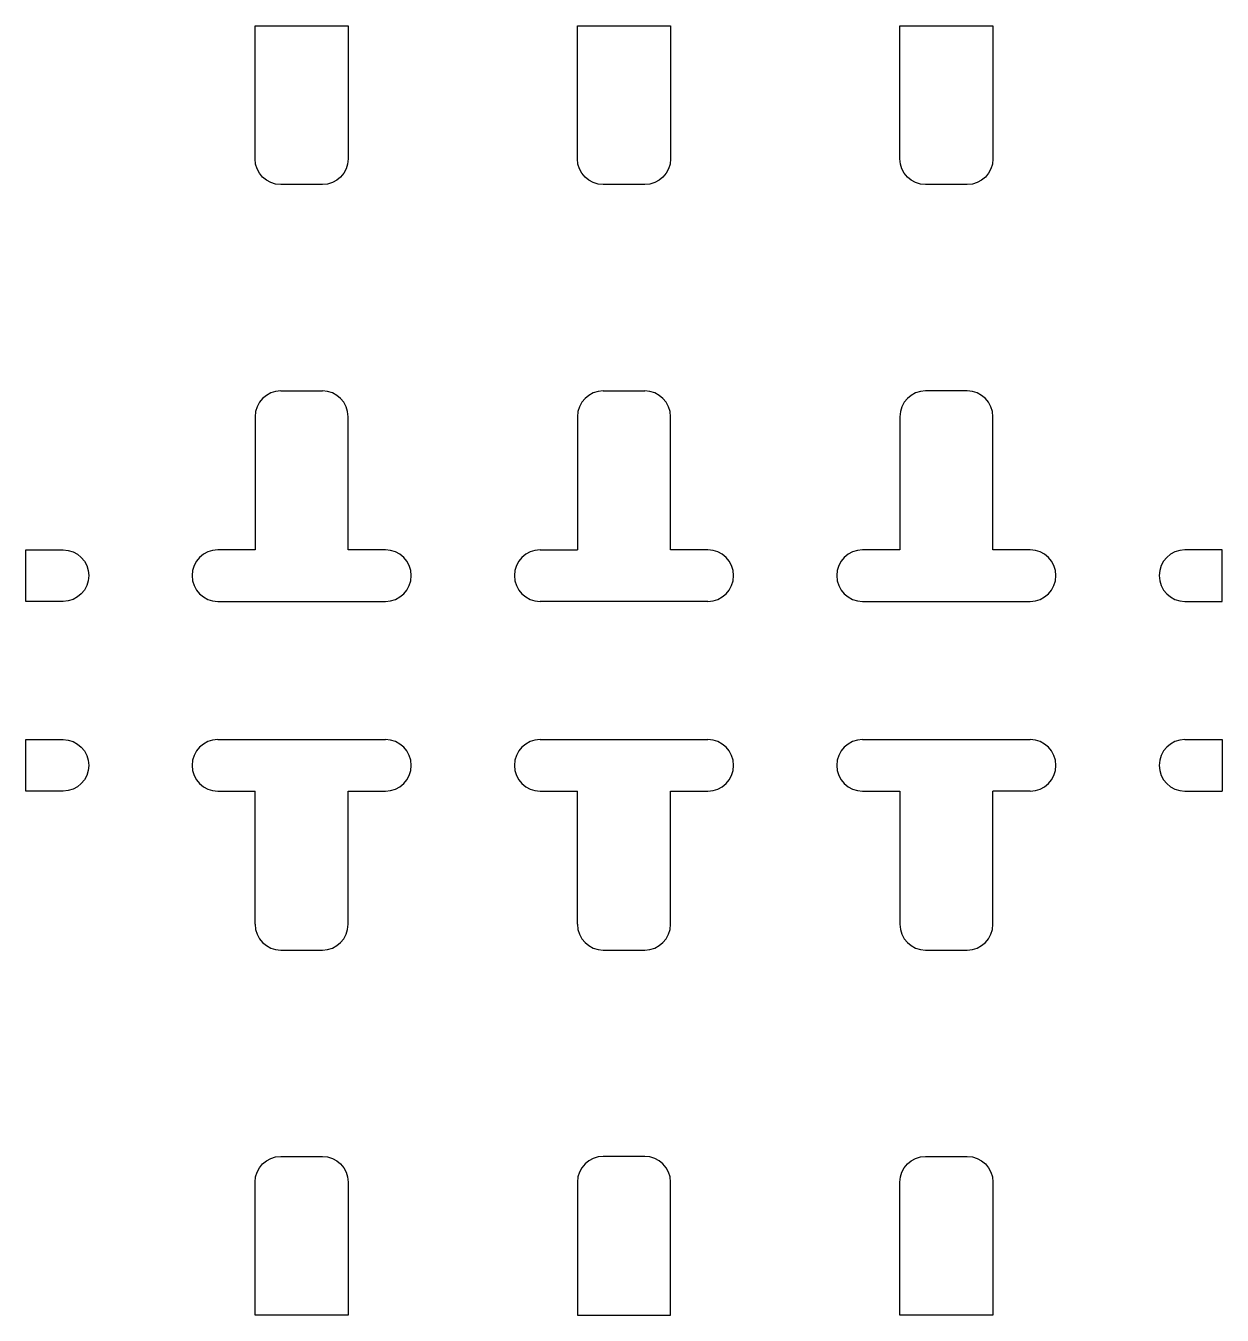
# Model space of a CAD drawing. Header units: millimetres. Extents: x 0 to 93, y 0 to 100.
import ezdxf

# ---------------------------------------------------------------- set-up
doc = ezdxf.new("R2010")
doc.units = ezdxf.units.MM
doc.layers.get('0').update_dxf_attribs({"linetype": 'CONTINUOUS'})

msp = doc.modelspace()

# ---------------------------------------------------------------- linework, layer by layer
for p, q in [((19.78, 71.68), (23, 71.68)), ((44.78, 71.68), (48, 71.68)), ((17.78, 69.68), (17.78, 59.36)), ((25, 59.36), (25, 69.68)), ((42.78, 69.68), (42.78, 59.36)), ((50, 59.36), (50, 69.68)), ((17.78, 59.36), (14.89, 59.36)), ((27.89, 59.36), (25, 59.36)), ((39.89, 59.36), (42.78, 59.36)), ((52.89, 59.36), (50, 59.36)), ((12.89, 57.36), (12.89, 57.36)), ((29.89, 57.36), (29.89, 57.36)), ((37.89, 57.36), (37.89, 57.36)), ((54.89, 57.36), (54.89, 57.36)), ((14.89, 55.36), (27.89, 55.36)), ((52.89, 55.36), (39.89, 55.36)), ((14.89, 44.64), (27.89, 44.64)), ((39.89, 44.64), (52.89, 44.64)), ((64.89, 44.64), (77.89, 44.64)), ((89.89, 44.64), (92.78, 44.64)), ((92.78, 44.64), (92.78, 40.64)), ((12.89, 42.64), (12.89, 42.64)), ((29.89, 42.64), (29.89, 42.64)), ((37.89, 42.64), (37.89, 42.64)), ((54.89, 42.64), (54.89, 42.64)), ((62.89, 42.64), (62.89, 42.64)), ((79.89, 42.64), (79.89, 42.64)), ((87.89, 42.64), (87.89, 42.64)), ((14.89, 40.64), (17.78, 40.64)), ((17.78, 30.32), (17.78, 40.64)), ((25, 30.32), (25, 40.64)), ((25, 40.64), (27.89, 40.64)), ((39.89, 40.64), (42.78, 40.64)), ((42.78, 30.32), (42.78, 40.64)), ((50, 40.64), (52.89, 40.64)), ((50, 30.32), (50, 40.64)), ((64.89, 40.64), (67.78, 40.64)), ((67.78, 40.64), (67.78, 30.32)), ((75, 30.32), (75, 40.64)), ((77.89, 40.64), (75, 40.64)), ((89.89, 40.64), (92.78, 40.64)), ((19.78, 28.32), (23, 28.32)), ((44.78, 28.32), (48, 28.32)), ((69.78, 28.32), (73, 28.32))]:
    msp.add_line(p, q)
for points in [[(19.78, 87.68, -0.41421), (17.78, 89.68), (17.78, 100), (25, 100), (25, 89.68, -0.41421), (23, 87.68)], [(50, 89.68, -0.41421), (48, 87.68), (44.78, 87.68, -0.41421), (42.78, 89.68), (42.78, 100), (50, 100)], [(69.78, 87.68, -0.41421), (67.78, 89.68), (67.78, 100), (75, 100), (75, 89.68, -0.41421), (73, 87.68)], [(67.78, 59.36), (64.89, 59.36, 0.41421), (62.89, 57.36), (62.89, 57.36, 0.41421), (64.89, 55.36), (77.89, 55.36, 0.41421), (79.89, 57.36), (79.89, 57.36, 0.41421), (77.89, 59.36), (75, 59.36), (75, 69.68, 0.41421), (73, 71.68), (69.78, 71.68, 0.41421), (67.78, 69.68)], [(4.89, 57.36, -0.41421), (2.89, 55.36), (0, 55.36), (0, 59.36), (2.89, 59.36, -0.41421), (4.89, 57.36)], [(87.89, 57.36), (87.89, 57.36, 0.41421), (89.89, 55.36), (92.78, 55.36), (92.78, 59.36), (89.89, 59.36, 0.41421)], [(4.89, 42.64, -0.41421), (2.89, 40.64), (0, 40.64), (0, 44.64), (2.89, 44.64, -0.41421), (4.89, 42.64)], [(23, 12.32, -0.41421), (25, 10.32), (25, 0), (17.78, 0), (17.78, 10.32, -0.41421), (19.78, 12.32)], [(48, 12.32), (44.78, 12.32, 0.41421), (42.78, 10.32), (42.78, 0), (50, 0), (50, 10.32, 0.41421)], [(67.78, 0), (67.78, 10.32, -0.41421), (69.78, 12.32), (73, 12.32, -0.41421), (75, 10.32), (75, 0)]]:
    msp.add_lwpolyline(points, format="xyb", close=True)
for centre, start, end in [((19.78, 69.68), 90, 180), ((23, 69.68), 0, 90), ((44.78, 69.68), 90, 180), ((48, 69.68), 0, 90), ((14.89, 57.36), 90, 180), ((27.89, 57.36), 0, 90), ((39.89, 57.36), 90, 180), ((52.89, 57.36), 0, 90), ((14.89, 57.36), 180, 270), ((27.89, 57.36), 270, 360), ((39.89, 57.36), 180, 270), ((52.89, 57.36), 270, 360), ((14.89, 42.64), 90, 180), ((27.89, 42.64), 0, 90), ((39.89, 42.64), 90, 180), ((52.89, 42.64), 0, 90), ((64.89, 42.64), 90, 180), ((77.89, 42.64), 0, 90), ((89.89, 42.64), 90, 180), ((14.89, 42.64), 180, 270), ((27.89, 42.64), 270, 360), ((39.89, 42.64), 180, 270), ((52.89, 42.64), 270, 360), ((64.89, 42.64), 180, 270), ((77.89, 42.64), 270, 360), ((89.89, 42.64), 180, 270), ((19.78, 30.32), 180, 270), ((23, 30.32), -90, 0), ((44.78, 30.32), 180, 270), ((48, 30.32), 270, 360), ((69.78, 30.32), 180, 270), ((73, 30.32), 270, 360)]:
    msp.add_arc(centre, 2, start, end)

doc.saveas('drawing.dxf')
